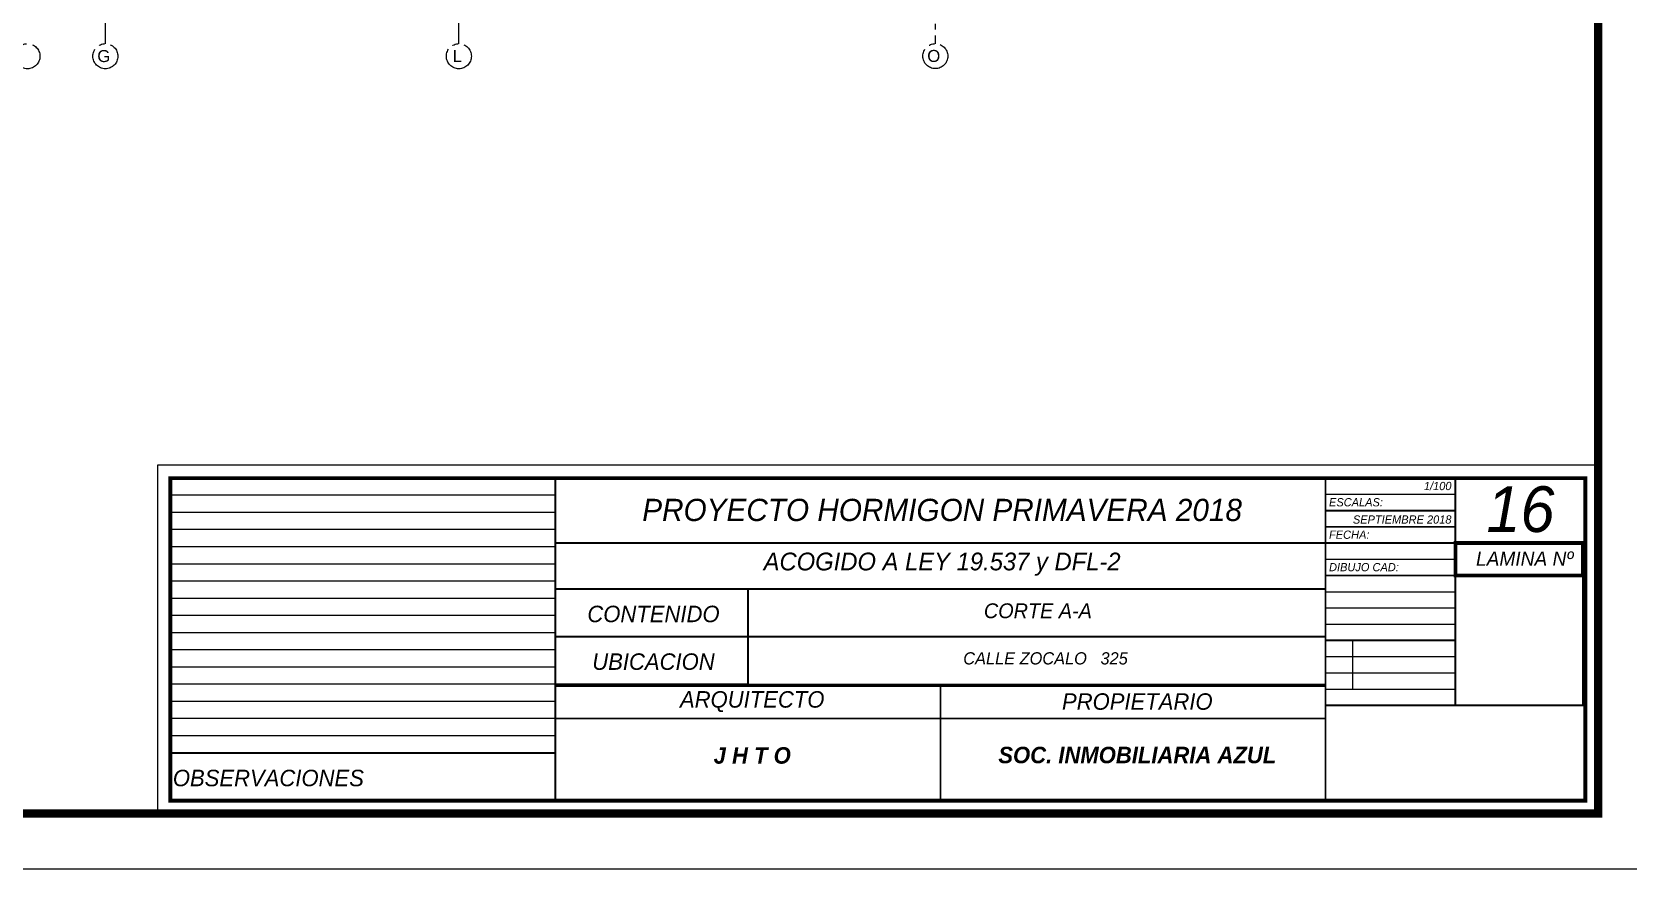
# Model space of a CAD drawing. Header units: millimetres. Extents: x 1217 to 2428, y 234 to 644.
# Drawn here: x 2189.35 to 2218.06, y 357.9 to 372.97 of the extents above; entities that cross this region are included whole.
import ezdxf

# ---------------------------------------------------------------- set-up
doc = ezdxf.new("R2010")
doc.units = ezdxf.units.MM
doc.linetypes.add('ACAD_ISO04W100', pattern=[30, 24, -3, 0, -3])
doc.layers.get('0').update_dxf_attribs({"lineweight": 5})
doc.layers.add('0.1', color=251, linetype='Continuous')
doc.layers.add('EJES', color=8, linetype='Continuous')
doc.styles.get("Standard").update_dxf_attribs({"font": 'arial.ttf'})

msp = doc.modelspace()

# ---------------------------------------------------------------- linework, layer by layer
for p, q in [((2198.76371, 364.93984), (2191.83597, 364.93984)), ((2198.76371, 362.56613), (2198.76371, 364.93984)), ((2198.76371, 364.93984), (2214.95596, 364.93984)), ((2214.95596, 363.18726), (2214.95596, 364.93984)), ((2214.95596, 364.93984), (2217.29274, 364.93984)), ((2217.29274, 360.85048), (2217.29274, 364.93984)), ((2198.76371, 364.63064), (2191.83597, 364.63064)), ((2198.76371, 364.32144), (2191.83597, 364.32144)), ((2198.76371, 364.28178), (2198.76371, 360.85048)), ((2212.61919, 364.35565), (2214.95596, 364.35565)), ((2198.76371, 364.01224), (2191.83597, 364.01224)), ((2212.61919, 364.06355), (2214.95596, 364.06355)), ((2198.76371, 363.70304), (2191.83597, 363.70304)), ((2212.61919, 363.77145), (2214.95596, 363.77145)), ((2214.95596, 363.77145), (2217.29274, 363.77145)), ((2198.76371, 363.39385), (2191.83597, 363.39385)), ((2212.61919, 363.47935), (2214.95596, 363.47935)), ((2198.76371, 363.08465), (2191.83597, 363.08465)), ((2212.61919, 363.18726), (2214.95596, 363.18726)), ((2214.95596, 360.85048), (2214.95596, 363.18726)), ((2214.95596, 363.18726), (2217.29274, 363.18726)), ((2198.76371, 362.77545), (2191.83597, 362.77545)), ((2212.61919, 362.89516), (2214.95596, 362.89516)), ((2198.76371, 362.46625), (2191.83597, 362.46625)), ((2198.76371, 362.46625), (2191.83597, 362.46625)), ((2198.76371, 360.85048), (2198.76371, 362.56613)), ((2198.76371, 362.56613), (2198.76371, 359.13483)), ((2212.61919, 362.60306), (2214.95596, 362.60306)), ((2217.29274, 359.13483), (2217.29274, 362.56613)), ((2198.76371, 362.15705), (2191.83597, 362.15705)), ((2212.61919, 362.31097), (2214.95596, 362.31097)), ((2198.76371, 361.84785), (2191.83597, 361.84785)), ((2212.61919, 362.01887), (2214.95596, 362.01887)), ((2213.11029, 361.14258), (2213.11029, 362.01887)), ((2198.76371, 361.53865), (2191.83597, 361.53865)), ((2212.61919, 361.72677), (2214.95596, 361.72677)), ((2212.61919, 361.43467), (2214.95596, 361.43467)), ((2198.76371, 361.22945), (2191.83597, 361.22945)), ((2201.74636, 361.22945), (2198.76371, 361.22945)), ((2201.74636, 361.22945), (2212.61919, 361.22945)), ((2212.61919, 361.14258), (2214.95596, 361.14258)), ((2198.76371, 360.92025), (2191.83597, 360.92025)), ((2198.76371, 360.61105), (2191.83597, 360.61105)), ((2212.61919, 360.61378), (2205.69145, 360.61378)), ((2198.76371, 360.30185), (2191.83597, 360.30185)), ((2198.76371, 359.99265), (2191.83597, 359.99265)), ((2198.76371, 359.99265), (2191.83597, 359.99265)), ((2198.76371, 359.13483), (2217.29274, 359.13483)), ((2212.61919, 359.13483), (2198.76371, 359.13483))]:
    msp.add_line(p, q)
for points in [[(2191.60436, 358.90321), (2217.52436, 358.90321), (2217.52436, 365.17145), (2191.60436, 365.17145)], [(2212.61919, 364.06355), (2214.95596, 364.06355), (2214.95596, 364.64774), (2212.61919, 364.64774)], [(2212.61919, 363.47935), (2214.95596, 363.47935), (2214.95596, 364.06355), (2212.61919, 364.06355)]]:
    msp.add_lwpolyline(points, close=True)
for points, const_width in [([(2191.83597, 359.13483), (2217.29274, 359.13483), (2217.29274, 364.93984), (2191.83597, 364.93984)], 0.06863), ([(2198.76371, 359.13483), (2191.83597, 359.13483), (2191.83597, 364.93984), (2198.76371, 364.93984)], 0.03431), ([(2191.83597, 359.99265), (2198.76371, 359.99265), (2198.76371, 364.93984), (2191.83597, 364.93984)], 0.03431), ([(2198.76371, 363.77145), (2212.61919, 363.77145), (2212.61919, 364.93984), (2198.76371, 364.93984)], 0.03431), ([(2212.61919, 364.35565), (2214.95596, 364.35565), (2214.95596, 364.93984), (2212.61919, 364.93984)], 0.03431), ([(2212.61919, 363.77145), (2214.95596, 363.77145), (2214.95596, 364.35565), (2212.61919, 364.35565)], 0.03431), ([(2214.95596, 363.18726), (2217.24939, 363.18726), (2217.24939, 363.77145), (2214.95596, 363.77145)], 0.06863), ([(2198.76371, 362.08728), (2202.22758, 362.08728), (2202.22758, 362.9451), (2198.76371, 362.9451)], 0.03431), ([(2198.76371, 361.22945), (2202.22758, 361.22945), (2202.22758, 362.9451), (2198.76371, 362.9451)], 0.03431), ([(2212.61919, 362.01887), (2214.95596, 362.01887), (2214.95596, 363.18726), (2212.61919, 363.18726)], 0.03431), ([(2214.95596, 360.85048), (2217.24939, 360.85048), (2217.24939, 363.18726), (2214.95596, 363.18726)], 0.03431), ([(2198.76371, 361.22945), (2202.22758, 361.22945), (2202.22758, 362.08728), (2198.76371, 362.08728)], 0.03431), ([(2212.61919, 360.85048), (2217.29274, 360.85048), (2217.29274, 359.13483), (2212.61919, 359.13483)], 0.03431), ([(2212.61919, 359.13483), (2217.29274, 359.13483), (2217.29274, 360.85048), (2212.61919, 360.85048)], 0.03431), ([(2198.76371, 359.13483), (2212.61919, 359.13483), (2212.61919, 360.61378), (2198.76371, 360.61378)], 0.03431), ([(2191.83597, 359.13483), (2198.76371, 359.13483), (2198.76371, 359.99265), (2191.83597, 359.99265)], 0.03431)]:
    msp.add_lwpolyline(points, close=True, dxfattribs=dict(const_width=const_width))
at = {"const_width": 0.03431}
for points in [[(2214.95596, 363.18726), (2214.95596, 364.93984), (2212.61919, 364.93984), (2212.61919, 363.18726)], [(2202.22758, 362.9451), (2212.61919, 362.9451)], [(2202.22758, 362.08728), (2212.61919, 362.08728)], [(2212.61919, 362.02351), (2212.61919, 360.85512)], [(2212.61919, 361.19798), (2198.76371, 361.19798)], [(2205.69145, 360.61378), (2205.69145, 361.19798)], [(2205.69145, 359.13483), (2205.69145, 360.61378)]]:
    msp.add_lwpolyline(points, dxfattribs=at)
at = {"layer": '0.1', "ltscale": 3}
msp.add_lwpolyline([(2158.52436, 357.90321), (2158.52436, 447.90321), (2218.52436, 447.90321), (2218.52436, 357.90321), (2158.52436, 357.90321)], dxfattribs=at)
at = {"layer": '0.1', "ltscale": 3, "const_width": 0.15}
msp.add_lwpolyline([(2159.52436, 358.90321), (2159.52436, 446.90321), (2217.52436, 446.90321), (2217.52436, 358.90321)], close=True, dxfattribs=at)
at = {"layer": 'EJES', "linetype": 'ACAD_ISO04W100', "ltscale": 0.035, "elevation": 0}
for points in [[(2190.6681, 372.75759), (2190.6681, 383.25886)], [(2197.02794, 372.75759), (2197.02794, 383.25886)], [(2205.59923, 383.25886), (2205.59923, 372.75759)]]:
    msp.add_lwpolyline(points, dxfattribs=at)
at = {"layer": 'EJES', "linetype": 'ACAD_ISO04W100', "ltscale": 0.035}
for centre in [(2189.26671, 372.53261, 0), (2189.26671, 372.53262, 0), (2190.66811, 372.53261, 0), (2190.66811, 372.53261, 0), (2190.6681, 372.53262, 0), (2190.6681, 372.53262, 0), (2197.02794, 372.53261, 0), (2197.02794, 372.53262, 0), (2205.59923, 372.53466, 0)]:
    msp.add_circle(centre, 0.22498, dxfattribs=at)

# ---------------------------------------------------------------- texts
for s, insert, char_height, width, attachment_point in [('{\\fCentury Gothic|b0|i1|c0|p34;\\C252;1/100}', (2214.88491, 364.79675), 0.1482323, 1.1738935, 6), ('{\\fCentury Gothic|b0|i1|c0|p34;16}', (2216.12573, 364.37541), 0.8235127, 6.7062148, 5), ('{\\fCentury Gothic|b0|i1|c0|p34;PROYECTO HORMIGON PRIMAVERA 2018}', (2205.72114, 364.36456), 0.4, 16.0948265, 5), ('{\\fCentury Gothic|b0|i1|c0|p34;\\C0;ESCALAS:}', (2212.68193, 364.50465), 0.1482323, 3.6150046, 4), ('{\\fCentury Gothic|b0|i1|c0|p34;\\C252;SEPTIEMBRE 2018}', (2214.88491, 364.19367), 0.1482323, 1.7872521, 6), ('{\\fCentury Gothic|b0|i1|c0|p34;\\C0;FECHA:}', (2212.68193, 363.92046), 0.1482323, 3.6150046, 4), ('{\\fCentury Gothic|b0|i1|c0|p34;ACOGIDO A LEY 19.537 y DFL-2}', (2205.72114, 363.39099), 0.32, 16.0948265, 5), ('{\\fCentury Gothic|b0|i1|c0|p34;LAMINA Nº}', (2216.20154, 363.49001), 0.2573477, 2.0956921, 5), ('{\\fCentury Gothic|b0|i1|c0|p34;\\C256;DIBUJO CAD:}', (2212.68193, 363.33626), 0.1482323, 3.6150046, 4), ('{\\fCentury Gothic|b0|i1|c0|p34;\\C252;CORTE A-A}', (2208.41578, 362.68572), 0.2668181, 14.8817848, 3), ('{\\fCentury Gothic|b0|i1|c0|p34;\\C252;CONTENIDO}', (2200.52834, 362.49303), 0.2964646, 7.2300091, 5), ('{\\fCentury Gothic|b0|i1|c0|p34;\\C252;UBICACION}', (2200.52834, 361.63521), 0.2964646, 7.2300091, 5), ('{\\fCentury Gothic|b0|i1|c0|p34;\\C252;  CALLE ZOCALO   325}', (2209.06123, 361.80603), 0.22, 14.8817848, 3), ('{\\fCentury Gothic|b0|i1|c0|p34;ARQUITECTO}', (2202.30477, 360.91653), 0.2964646, 7.2300091, 5), ('{\\fCentury Gothic|b0|i1|c0|p34;PROPIETARIO}', (2209.2325, 360.91653), 0.2964646, 7.2300091, 5), ('{\\fCentury Gothic|b1|i1|c0|p34;J H T O}', (2202.30477, 359.94666), 0.2964646, 7.2300091, 5), ('{\\fCentury Gothic|b1|i1|c0|p34;SOC. INMOBILIARIA AZUL}', (2209.2325, 359.95452), 0.2964646, 7.2300091, 5), ('{\\fCentury Gothic|b0|i1|c0|p34;\\C252;OBSERVACIONES}', (2193.6006, 359.54058), 0.2964646, 7.2300091, 5)]:
    msp.add_mtext(s, dxfattribs=dict(insert=insert, char_height=char_height, width=width, attachment_point=attachment_point))
at = {"ltscale": 0.004, "insert": (2210.63586, 364.47293), "char_height": 0.0014476, "width": 0.0491809, "attachment_point": 7}
msp.add_mtext('{\\fVerdana|b0|i0|c0|p34;PAVIMEN TO HORMIGON}', dxfattribs=at)
at = {"layer": 'EJES', "char_height": 0.216, "width": 0.344369, "attachment_point": 5}
for s, insert in [('G', (2190.6401, 372.53435, 0)), ('L', (2196.99993, 372.53436, 0)), ('O', (2205.57123, 372.53639, 0))]:
    msp.add_mtext(s, dxfattribs=dict(at, insert=insert))

doc.saveas('drawing.dxf')
